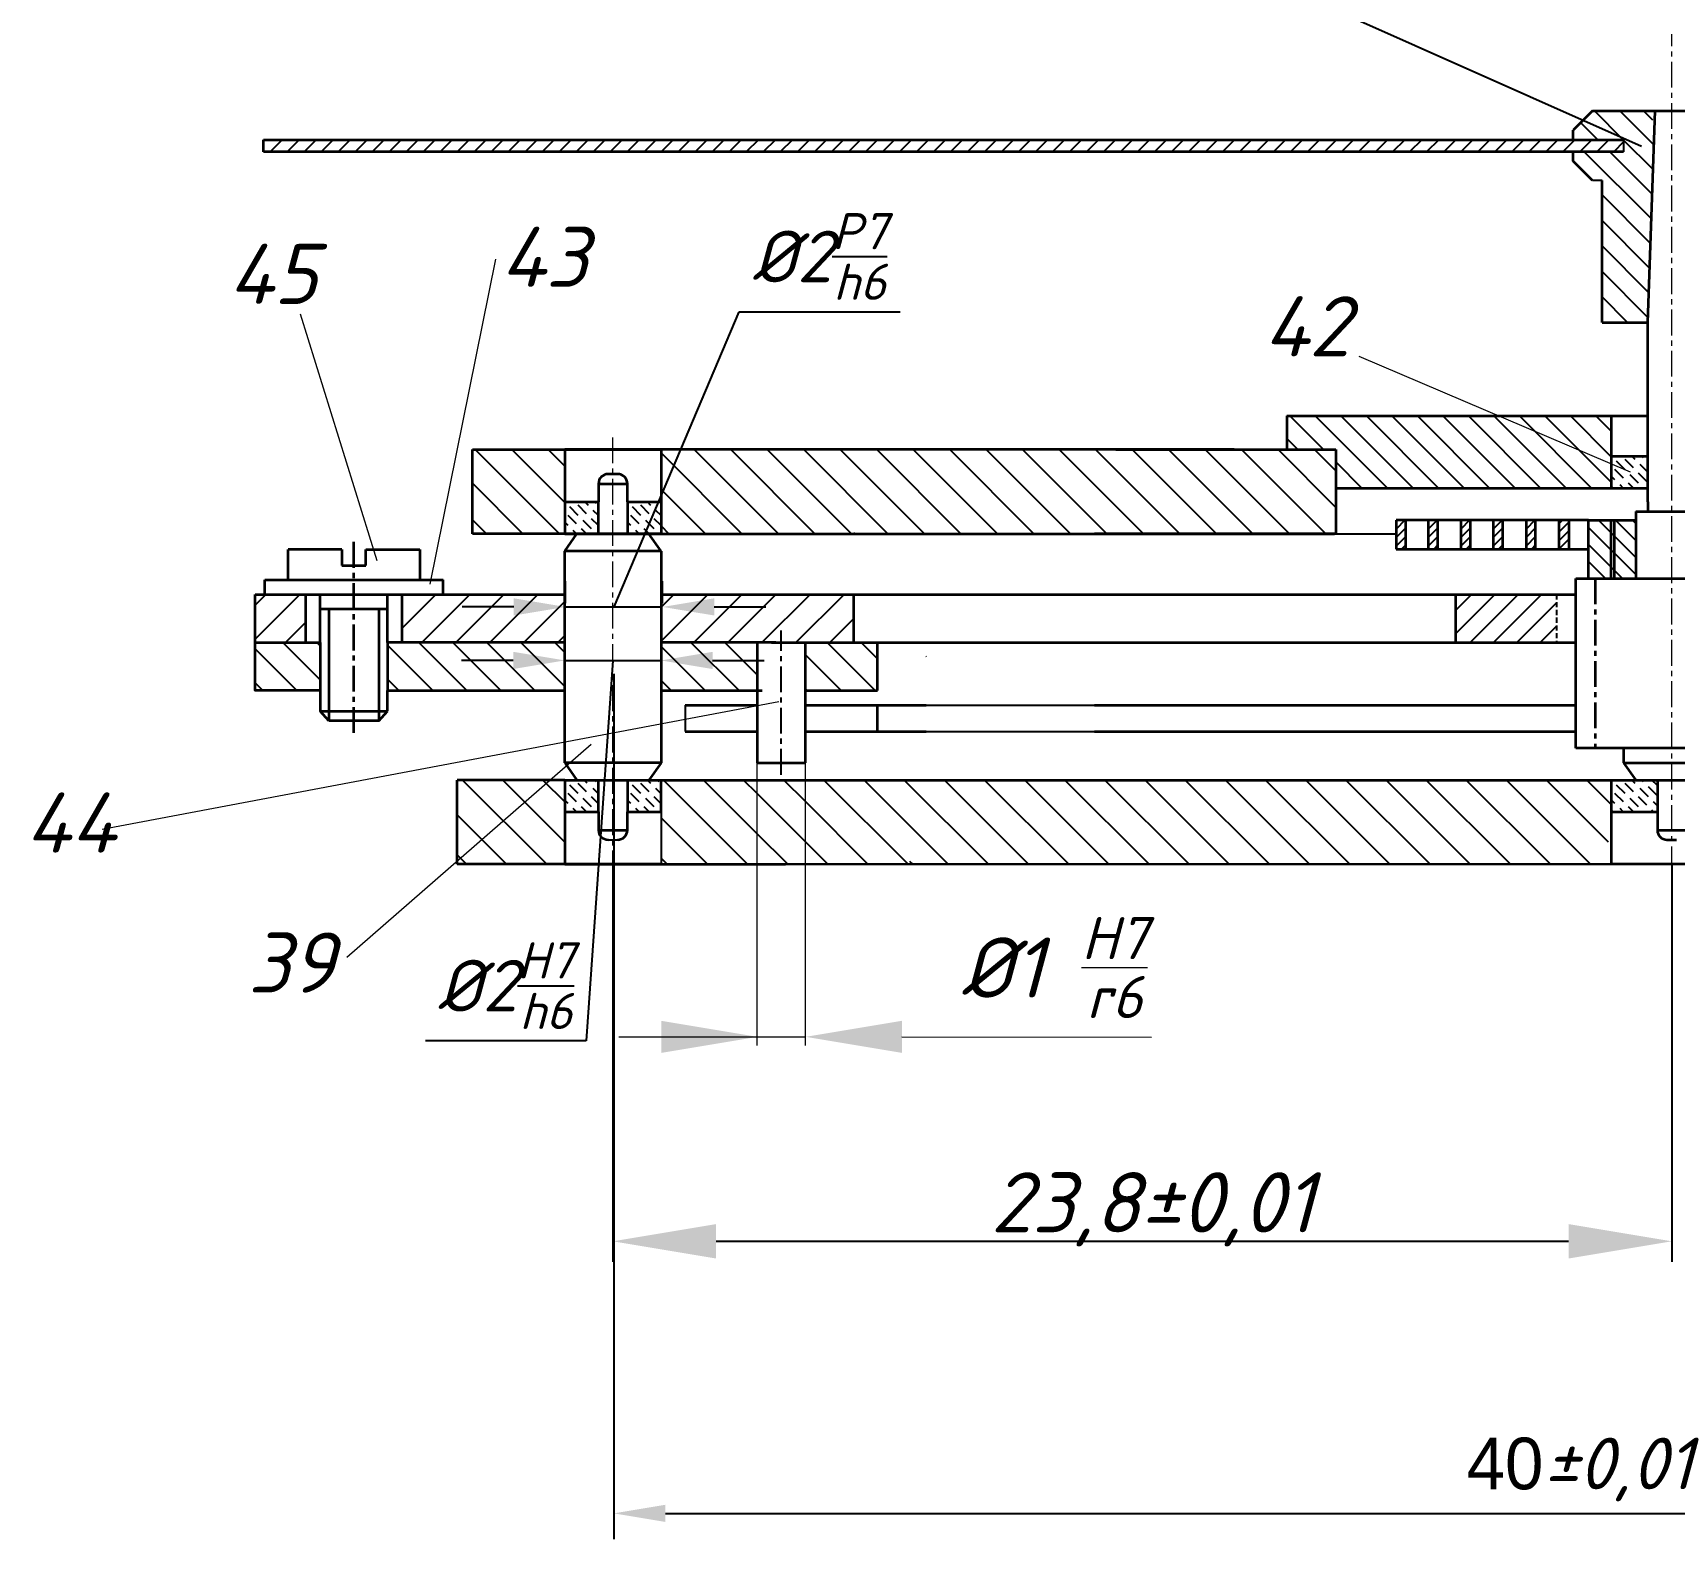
# Model space of a CAD drawing. Extents: x 1996 to 2593, y 74 to 494.
# Drawn here: x 2101.1 to 2180.6, y 182.6 to 255.5 of the extents above; entities that cross this region are included whole.
import ezdxf

# ---------------------------------------------------------------- set-up
doc = ezdxf.new("R2010")
doc.units = 0
doc.header["$MEASUREMENT"] = 0
for name, pattern in [('CENTER', [2, 1.25, -0.25, 0.25, -0.25]), ('HIDDEN', [0.375, 0.25, -0.125]), ('THIN', [0])]:
    doc.linetypes.add(name, pattern=pattern)
doc.layers.get('0').update_dxf_attribs({"linetype": 'CONTINUOUS'})
doc.layers.get('DEFPOINTS').update_dxf_attribs({"linetype": 'CONTINUOUS'})
doc.layers.add('ОСНОВНОЙ', color=7, linetype='CONTINUOUS')
doc.dimstyles.get("Standard").update_dxf_attribs({"dimtxt": 3, "dimasz": 3, "dimexe": 2.5, "dimexo": 2.5, "dimgap": 1.5, "dimtad": 0, "dimtih": 1, "dimtoh": 1, "dimdec": 4, "dimzin": 0, "dimdsep": 46, "dimtxsty": 'Standard', "dimcen": -3, "dimdle": 1.25, "dimadec": 0, "dimazin": 0, "dimtfac": 0.75, "dimtdec": 4, "dimtofl": 0, "dimtmove": 0, "dimatfit": 3, "dimfxl": 1, "dimtvp": 1.5, "dimtolj": 1, "dimtzin": 0, "dimarcsym": 0})
pattern_1 = [(135, (-9.327, 5.4922), (-0.9722718, -0.9722718), [])]

# ---------------------------------------------------------------- blocks, each defined once
blk = doc.blocks.new('*D1')
at = {"color": 0, "lineweight": -2, "transparency": 16777216}
for p, q in [((2129.213, 215.274), (2129.213, 196.016)), ((2180.499, 215.274), (2180.499, 196.016)), ((2134.213, 197.016), (2175.499, 197.016))]:
    blk.add_line(p, q, dxfattribs=at)
at = {"color": 0, "transparency": 16777216}
for points in [[(2134.213, 197.849), (2134.213, 196.183), (2129.213, 197.016)], [(2175.499, 197.849), (2175.499, 196.183), (2180.499, 197.016)]]:
    blk.add_solid(points, dxfattribs=at)
at = {"layer": 'DEFPOINTS', "color": 0, "transparency": 16777216}
for p in [(2129.213, 215.274), (2180.499, 215.274), (2180.499, 197.016)]:
    blk.add_point(p, dxfattribs=at)
blk = doc.blocks.new('*D8')
at = {"color": 0, "lineweight": -2, "transparency": 16777216}
for p, q in [((2129.268, 227.738), (2135.33, 242.032)), ((2135.33, 242.032), (2143.125, 242.032)), ((2126.914, 227.915), (2126.914, 228.988)), ((2131.623, 227.915), (2131.623, 228.988)), ((2124.414, 227.738), (2121.914, 227.738)), ((2126.914, 227.738), (2131.623, 227.738)), ((2126.914, 227.738), (2131.623, 227.738)), ((2134.123, 227.738), (2136.623, 227.738))]:
    blk.add_line(p, q, dxfattribs=at)
at = {"color": 0, "transparency": 16777216}
for points in [[(2124.414, 228.155), (2124.414, 227.322), (2126.914, 227.738)], [(2134.123, 228.155), (2134.123, 227.322), (2131.623, 227.738)]]:
    blk.add_solid(points, dxfattribs=at)
at = {"layer": 'DEFPOINTS', "color": 0, "transparency": 16777216}
for p in [(2131.623, 227.738), (2126.914, 227.29), (2131.623, 227.29)]:
    blk.add_point(p, dxfattribs=at)
at = {"color": 0, "transparency": 16777216, "insert": (2139.227, 244.71), "char_height": 2.5, "attachment_point": 5}
blk.add_mtext('\\A1;{\\fISOCPEUR|b0|i1|c204|p34;\\C0;%%C2\\H0.7x;\\SP7/h6;}', dxfattribs=at)
blk = doc.blocks.new('*D9')
at = {"color": 0, "lineweight": -2, "transparency": 16777216}
for p, q in [((2126.883, 229.818), (2126.883, 223.897)), ((2131.544, 229.818), (2131.544, 223.897)), ((2124.383, 225.147), (2121.883, 225.147)), ((2126.883, 225.147), (2131.544, 225.147)), ((2126.883, 225.147), (2131.544, 225.147)), ((2129.213, 225.147), (2127.924, 206.718)), ((2134.044, 225.147), (2136.544, 225.147)), ((2127.924, 206.718), (2120.129, 206.718))]:
    blk.add_line(p, q, dxfattribs=at)
at = {"color": 0, "transparency": 16777216}
for points in [[(2124.383, 225.564), (2124.383, 224.73), (2126.883, 225.147)], [(2134.044, 225.564), (2134.044, 224.73), (2131.544, 225.147)]]:
    blk.add_solid(points, dxfattribs=at)
at = {"layer": 'DEFPOINTS', "color": 0, "transparency": 16777216}
for p in [(2126.883, 230.443), (2131.544, 230.443), (2131.544, 225.147)]:
    blk.add_point(p, dxfattribs=at)
at = {"color": 0, "transparency": 16777216, "insert": (2124.026, 209.396), "char_height": 2.5, "attachment_point": 5}
blk.add_mtext('\\A1;{\\fISOCPEUR|b0|i1|c204|p34;\\C0;%%C2\\H0.7x;\\SH7/h6;}', dxfattribs=at)
blk = doc.blocks.new('*D11')
at = {"color": 0, "lineweight": -2, "transparency": 16777216}
for p, q in [((2129.255, 224.495), (2129.255, 182.591)), ((2222.822, 224.495), (2222.822, 182.591)), ((2131.755, 183.841), (2220.322, 183.841))]:
    blk.add_line(p, q, dxfattribs=at)
at = {"color": 0, "transparency": 16777216}
for points in [[(2131.755, 184.258), (2131.755, 183.425), (2129.255, 183.841)], [(2220.322, 184.258), (2220.322, 183.425), (2222.822, 183.841)]]:
    blk.add_solid(points, dxfattribs=at)
at = {"layer": 'DEFPOINTS', "color": 0, "transparency": 16777216}
for p in [(2129.255, 225.12), (2222.822, 225.12), (2222.822, 183.841)]:
    blk.add_point(p, dxfattribs=at)
at = {"color": 0, "transparency": 16777216, "insert": (2176.038, 185.966), "char_height": 2.5, "attachment_point": 5}
blk.add_mtext('\\A1;40{\\fISOCPEUR|b0|i1|c204|p34;\\C0;%%P0,01}', dxfattribs=at)

msp = doc.modelspace()

# ---------------------------------------------------------------- hatches: boundary and pattern name
h = msp.add_hatch()
h.set_pattern_fill('ANSI31', color=256, scale=10, angle=90, style=0)
h.set_pattern_definition([(135, (-9.327, 5.4922), (-0.8838835, -0.8838835), [])])
h.paths.add_polyline_path([(2126.88333, 235.36002), (2122.40596, 235.36002), (2122.40596, 231.28233), (2126.88333, 231.28233), (2126.88333, 232.8202)])
h.paths.add_polyline_path([(2164.23481, 235.36002), (2153.57646, 235.36002), (2131.54355, 235.36002), (2131.54355, 231.28233), (2164.16597, 231.28233), (2164.23481, 231.28233)])
h = msp.add_hatch()
h.set_pattern_fill('ANSI31', color=0, scale=9.320431, angle=180, style=0)
h.set_pattern_definition([(225, (2393.3894, -78.8678), (0.8238175, -0.8238175), [])])
h.paths.add_polyline_path([(2131.54355, 228.34639), (2131.54355, 226.01628), (2137.11156, 226.01628), (2138.76504, 226.01628), (2140.86465, 226.01628), (2140.86465, 228.34639)])
h.paths.add_polyline_path([(2118.99905, 228.34639), (2118.99905, 226.01628), (2126.88333, 226.01628), (2126.88333, 228.34639)])
h.paths.add_polyline_path([(2112.24173, 228.34639), (2111.879, 228.34639), (2111.879, 226.01628), (2114.33883, 226.01628), (2114.33883, 228.34639)])
h = msp.add_hatch()
h.set_pattern_fill('ANSI31', color=256, scale=6.4)
h.set_pattern_definition([(45, (-9.327, 5.4922), (-0.56568542, 0.56568542), [])])
h.paths.add_polyline_path([(2170.02192, 228.34639), (2170.02192, 226.01628), (2174.92127, 226.01628), (2174.92127, 228.34639)])
h = msp.add_hatch()
h.set_pattern_fill('ANSI31', color=0, scale=9.320431, angle=90, style=0)
h.set_pattern_definition([(135, (2393.3894, -78.8678), (-0.8238175, -0.8238175), [])])
h.paths.add_polyline_path([(2111.879, 225.31725), (2111.879, 223.68618), (2115.03786, 223.68618), (2115.03786, 225.31725)])
h.paths.add_polyline_path([(2111.879, 226.01628), (2111.879, 225.31725), (2115.03786, 225.31725), (2115.03786, 226.01628)])
h.paths.add_polyline_path([(2118.30001, 225.31725), (2118.30001, 223.68618), (2123.59694, 223.68618), (2126.88333, 223.68618), (2126.88333, 225.31725)])
h.paths.add_polyline_path([(2118.30001, 226.01628), (2118.30001, 225.31725), (2126.88333, 225.31725), (2126.88333, 226.01628)])
h.paths.add_polyline_path([(2131.54355, 225.31725), (2131.54355, 223.68618), (2136.20376, 223.68618), (2136.20376, 225.31725)])
h.paths.add_polyline_path([(2131.54355, 226.01628), (2131.54355, 225.31725), (2136.20376, 225.31725), (2136.20376, 226.01628)])
h.paths.add_polyline_path([(2138.53387, 225.31725), (2138.53387, 223.68618), (2142.02903, 223.68618), (2142.02903, 225.31725)])
h.paths.add_polyline_path([(2138.53387, 226.01628), (2138.53387, 225.31725), (2142.02903, 225.31725), (2142.02903, 226.01628)])
h = msp.add_hatch()
h.set_pattern_fill('ANSI31', color=256, scale=11, angle=90)
h.set_pattern_definition(pattern_1)
h.paths.add_polyline_path([(2121.67221, 219.35218), (2121.67221, 215.27449), (2126.88333, 215.27449), (2126.88333, 217.81431), (2126.88333, 219.35218)])
h.paths.add_polyline_path([(2131.54355, 219.35218), (2131.54355, 217.81431), (2131.54355, 215.27449), (2136.20376, 215.27449), (2136.20376, 219.35218)])
h.paths.add_polyline_path([(2176.81605, 215.27449), (2177.58633, 216.6074), (2177.58633, 219.31708), (2177.55123, 219.35218), (2138.53387, 219.35218), (2138.53387, 215.27449)])
h = msp.add_hatch()
h.set_pattern_fill('ANSI31', color=256, scale=11, angle=90)
h.set_pattern_definition(pattern_1)
h.paths.add_polyline_path([(2138.53387, 219.35218), (2136.20376, 219.35218), (2136.20376, 215.27449), (2137.57574, 215.27449), (2138.53387, 215.27449)])

# ---------------------------------------------------------------- linework, layer by layer
msp.add_line((2179.02509, 250.03997), (2149.06629, 263.37337))
at = {"lineweight": 35}
msp.add_line((2176.65428, 251.76397), (2184.34364, 251.76397), dxfattribs=at)
at = {"lineweight": 15}
for p, q in [((2120.35631, 228.83389), (2123.54141, 244.57677)), ((2117.79437, 229.97569), (2114.08995, 241.91259)), ((2178.49305, 234.26345), (2165.35221, 239.86178)), ((2137.25355, 223.14835), (2104.47491, 216.96297)), ((2128.15283, 221.07919), (2116.32695, 210.76642))]:
    msp.add_line(p, q, dxfattribs=at)
at = {"color": 0, "lineweight": 35}
for p, q in [((2122.40596, 231.28233), (2122.40596, 235.36002)), ((2122.40596, 235.36002), (2126.88333, 235.36002)), ((2126.88333, 235.36002), (2131.54355, 235.36002)), ((2126.88333, 235.36002), (2126.88333, 232.8202)), ((2159.30029, 235.36002), (2131.54355, 235.36002)), ((2131.54355, 235.36002), (2131.54355, 231.28233)), ((2153.57646, 235.36002), (2164.23481, 235.36002)), ((2164.23481, 235.36002), (2164.23481, 231.28233)), ((2126.88333, 232.8202), (2126.88333, 231.28233)), ((2126.88333, 231.28233), (2122.40596, 231.28233)), ((2131.54355, 231.28233), (2164.16597, 231.28233)), ((2164.23481, 231.28233), (2152.53767, 231.28233)), ((2111.879, 226.01628), (2111.879, 228.34639)), ((2140.86465, 228.34639), (2140.86465, 226.01628)), ((2170.02192, 228.34639), (2175.85331, 228.34639)), ((2170.02192, 228.34639), (2170.02192, 226.01628)), ((2174.92127, 228.34639), (2175.85331, 228.34639)), ((2136.90095, 226.01628), (2155.11708, 226.01628)), ((2142.02903, 223.68618), (2142.02903, 226.01628)), ((2115.45728, 222.21821), (2115.03786, 222.68423)), ((2117.88059, 222.21821), (2118.30001, 222.68423)), ((2126.88333, 219.35218), (2121.67221, 219.35218)), ((2121.67221, 215.27449), (2121.67221, 219.35218)), ((2126.88333, 215.27449), (2121.67221, 215.27449))]:
    msp.add_line(p, q, dxfattribs=at)
at = {"color": 0}
for p, q in [((2138.53387, 235.30265), (2138.47651, 235.36002)), ((2140.90656, 231.28233), (2140.86465, 231.32423)), ((2144.40018, 225.31725), (2144.38229, 225.33514)), ((2132.70861, 222.98714), (2132.70861, 221.70559)), ((2177.58633, 219.31708), (2177.55123, 219.35218)), ((2143.73332, 215.27449), (2143.5954, 215.4124))]:
    msp.add_line(p, q, dxfattribs=at)
at = {"color": 0, "lineweight": 15}
for p, q in [((2136.20376, 206.49419), (2136.20376, 220.19102)), ((2138.53387, 206.49419), (2138.53387, 220.19102)), ((2129.4973, 206.91153), (2138.53387, 206.91153)), ((2143.21062, 206.9172), (2155.29322, 206.90153))]:
    msp.add_line(p, q, dxfattribs=at)
at = {"color": 0, "lineweight": 35}
msp.add_lwpolyline([(2111.879, 226.01628), (2115.03786, 226.01628), (2115.03786, 223.68618), (2111.879, 223.68618)], close=True, dxfattribs=at)
at = {"color": 0, "lineweight": 15}
for points in [[(2131.56008, 207.6939), (2131.56008, 206.14049), (2136.22029, 206.9172)], [(2143.21062, 207.6939), (2143.21062, 206.14049), (2138.5504, 206.9172)]]:
    msp.add_solid(points, dxfattribs=at)
at = {"layer": 'ОСНОВНОЙ', "color": 0, "linetype": 'CENTER', "lineweight": 15}
for p, q in [((2180.49896, 208.88999), (2180.49896, 255.47085)), ((2129.21344, 214.69196), (2129.21344, 235.94254))]:
    msp.add_line(p, q, dxfattribs=at)
at = {"layer": 'ОСНОВНОЙ', "color": 0, "linetype": 'Continuous', "lineweight": 35}
for p, q in [((2176.65428, 251.76397), (2175.72224, 250.83193)), ((2179.33391, 241.5115), (2179.69193, 251.76397)), ((2175.72224, 250.36591), (2175.72224, 250.83193)), ((2112.29274, 250.36591), (2178.16885, 250.36591)), ((2112.29274, 249.78338), (2112.29274, 250.36591)), ((2178.16885, 249.78338), (2112.29274, 249.78338)), ((2175.72224, 249.31736), (2175.72224, 249.78338)), ((2176.65428, 248.38532), (2175.72224, 249.31736)), ((2177.1203, 241.5115), (2177.1203, 248.38532)), ((2177.1203, 241.5115), (2179.33391, 241.5115)), ((2179.33391, 232.8202), (2179.33391, 241.5115)), ((2161.8581, 236.99109), (2179.33391, 236.99109)), ((2161.8581, 236.99109), (2161.8581, 235.36002)), ((2177.58633, 233.49593), (2177.58633, 236.99109)), ((2177.58633, 235.0338), (2179.33391, 235.0338)), ((2129.44645, 234.17166), (2128.98043, 234.17166)), ((2128.51441, 233.70564), (2128.51441, 232.8202)), ((2129.91247, 232.8202), (2129.91247, 233.70564)), ((2164.23481, 233.49593), (2179.33391, 233.49593)), ((2126.88333, 232.8202), (2128.51441, 232.8202)), ((2128.51441, 231.28233), (2128.51441, 232.8202)), ((2129.91247, 232.8202), (2129.91247, 231.28233)), ((2129.91247, 232.8202), (2131.54355, 232.8202)), ((2178.75138, 232.35418), (2182.24654, 232.35418)), ((2178.75138, 232.35418), (2178.75138, 229.11533)), ((2178.75138, 232.35418), (2182.24654, 232.35418)), ((2178.75138, 232.35418), (2178.75138, 229.11533)), ((2179.33391, 232.8202), (2179.33391, 232.35418)), ((2179.33391, 232.8202), (2179.33391, 232.35418)), ((2176.46787, 231.93476), (2167.15304, 231.93476)), ((2176.46787, 231.93476), (2178.16885, 231.93476)), ((2176.46787, 229.11533), (2176.46787, 231.93476)), ((2176.46787, 231.93476), (2178.16885, 231.93476)), ((2176.46787, 229.11533), (2176.46787, 231.93476)), ((2177.53972, 231.93476), (2177.53972, 229.11533)), ((2177.53972, 231.93476), (2177.53972, 229.11533)), ((2177.70283, 231.93476), (2177.70283, 229.11533)), ((2177.70283, 231.93476), (2177.70283, 229.11533)), ((2178.16885, 231.93476), (2178.75138, 231.93476)), ((2178.16885, 231.93476), (2178.75138, 231.93476)), ((2131.54355, 231.28233), (2126.88333, 231.28233)), ((2126.88333, 231.28233), (2131.54355, 231.28233)), ((2126.88333, 231.28233), (2131.54355, 231.28233)), ((2126.88333, 230.44349), (2127.47069, 231.28233)), ((2131.54355, 230.44349), (2130.95619, 231.28233)), ((2113.48939, 229.04542), (2113.48939, 230.51339)), ((2116.08641, 230.51339), (2113.48939, 230.51339)), ((2116.08641, 230.51339), (2116.08641, 229.74446)), ((2117.25146, 229.74446), (2117.25146, 230.51339)), ((2117.25146, 230.51339), (2119.85444, 230.51339)), ((2119.85444, 230.51339), (2119.85444, 229.04542)), ((2131.54355, 230.44349), (2126.88333, 230.44349)), ((2126.88333, 220.19102), (2126.88333, 230.44349)), ((2131.54355, 230.44349), (2131.54355, 220.19102)), ((2167.15304, 230.53669), (2176.46787, 230.53669)), ((2112.35212, 229.04542), (2120.99171, 229.04542)), ((2112.35212, 228.34639), (2112.35212, 229.04542)), ((2116.08641, 229.74446), (2117.25146, 229.74446)), ((2175.85331, 220.89005), (2175.85331, 229.11533)), ((2175.85331, 229.11533), (2178.75138, 229.11533)), ((2178.75138, 229.11533), (2185.14461, 229.11533)), ((2111.879, 228.34639), (2126.88333, 228.34639)), ((2112.24173, 228.34639), (2115.03786, 228.34639)), ((2114.33883, 226.01628), (2114.33883, 228.34639)), ((2115.03786, 226.01628), (2115.03786, 228.34639)), ((2115.03786, 228.34639), (2118.30001, 228.34639)), ((2117.36797, 228.34639), (2121.09614, 228.34639)), ((2118.30001, 226.01628), (2118.30001, 228.34639)), ((2118.99905, 226.01628), (2118.99905, 228.34639)), ((2131.54355, 228.34639), (2156.77593, 228.34639)), ((2152.53767, 228.34639), (2154.58552, 228.34639)), ((2154.58552, 228.34639), (2157.84767, 228.34639)), ((2156.91563, 228.34639), (2175.08173, 228.34639)), ((2126.88333, 226.01628), (2118.30001, 226.01628)), ((2118.30001, 226.01628), (2118.30001, 223.68618)), ((2137.11156, 226.01628), (2131.54355, 226.01628)), ((2136.20376, 226.01628), (2136.20376, 220.19102)), ((2138.53387, 220.19102), (2138.53387, 226.01628)), ((2154.58552, 226.01628), (2162.7642, 226.01628)), ((2162.60373, 226.01628), (2175.85331, 226.01628)), ((2115.03786, 223.68618), (2115.03786, 222.68423)), ((2118.30001, 223.68618), (2123.59694, 223.68618)), ((2118.30001, 222.68423), (2118.30001, 223.68618)), ((2123.59694, 223.68618), (2126.88333, 223.68618)), ((2131.54355, 223.68618), (2136.43677, 223.68618)), ((2138.53387, 223.68618), (2142.02903, 223.68618)), ((2132.70861, 222.98714), (2136.20376, 222.98714)), ((2138.53387, 222.98714), (2144.38229, 222.98714)), ((2142.02902, 221.70559), (2142.02902, 222.98714)), ((2152.53767, 222.98714), (2156.91563, 222.98714)), ((2156.91563, 222.98714), (2175.85331, 222.98714)), ((2117.88059, 222.21821), (2115.45728, 222.21821)), ((2132.70861, 221.70559), (2136.20376, 221.70559)), ((2138.53387, 221.70559), (2144.38229, 221.70559)), ((2152.53767, 221.70559), (2175.85331, 221.70559)), ((2185.14461, 220.89005), (2175.85331, 220.89005)), ((2178.16885, 220.89005), (2178.16885, 220.19102)), ((2131.54355, 220.19102), (2126.88333, 220.19102)), ((2126.88333, 220.19102), (2127.47069, 219.35218)), ((2131.54355, 220.19102), (2130.95619, 219.35218)), ((2136.20376, 220.19102), (2138.53387, 220.19102)), ((2178.16885, 220.19102), (2178.75621, 219.35218)), ((2178.16885, 220.19102), (2182.82907, 220.19102)), ((2126.88333, 219.35218), (2177.7804, 219.35218)), ((2126.88333, 219.35218), (2131.54355, 219.35218)), ((2126.88333, 219.35218), (2126.88333, 217.81431)), ((2128.51441, 217.81431), (2128.51441, 219.35218)), ((2129.91247, 219.35218), (2129.91247, 217.81431)), ((2131.54355, 217.81431), (2131.54355, 219.35218)), ((2177.58633, 219.35218), (2183.4116, 219.35218)), ((2177.58633, 215.27449), (2177.58633, 219.35218)), ((2179.79993, 219.35218), (2179.79993, 216.92886)), ((2126.88333, 217.81431), (2126.88333, 215.27449)), ((2126.88333, 217.81431), (2128.51441, 217.81431)), ((2128.51441, 217.81431), (2128.51441, 216.92886)), ((2129.91247, 216.92886), (2129.91247, 217.81431)), ((2129.91247, 217.81431), (2131.54355, 217.81431)), ((2177.58633, 217.81431), (2179.79993, 217.81431)), ((2180.26595, 216.46284), (2180.73197, 216.46284)), ((2126.88333, 215.27449), (2137.57574, 215.27449)), ((2131.54355, 215.27449), (2126.88333, 215.27449)), ((2228.79219, 215.27449), (2177.60785, 215.27449))]:
    msp.add_line(p, q, dxfattribs=at)
at = {"layer": 'ОСНОВНОЙ', "color": 0, "linetype": 'Continuous'}
for p, q in [((2178.1517, 250.36591), (2176.75363, 251.76397)), ((2179.63448, 250.11885), (2177.98936, 251.76397)), ((2179.57683, 251.31288), (2179.12574, 251.76397)), ((2176.91597, 250.36591), (2176.08609, 251.19579)), ((2112.3666, 250.36591), (2112.29274, 250.29205)), ((2112.3666, 250.36591), (2112.29274, 250.29205)), ((2113.19042, 250.36591), (2112.60789, 249.78338)), ((2113.19042, 250.36591), (2112.60789, 249.78338)), ((2114.01424, 250.36591), (2113.43171, 249.78338)), ((2114.83806, 250.36591), (2114.25553, 249.78338)), ((2115.66187, 250.36591), (2115.07935, 249.78338)), ((2116.48569, 250.36591), (2115.90316, 249.78338)), ((2117.30951, 250.36591), (2116.72698, 249.78338)), ((2118.13333, 250.36591), (2117.5508, 249.78338)), ((2118.95714, 250.36591), (2118.37462, 249.78338)), ((2119.78096, 250.36591), (2119.19843, 249.78338)), ((2120.60478, 250.36591), (2120.02225, 249.78338)), ((2121.4286, 250.36591), (2120.84607, 249.78338)), ((2122.25241, 250.36591), (2121.66989, 249.78338)), ((2123.07623, 250.36591), (2122.4937, 249.78338)), ((2123.90005, 250.36591), (2123.31752, 249.78338)), ((2124.72387, 250.36591), (2124.14134, 249.78338)), ((2125.54768, 250.36591), (2124.96516, 249.78338)), ((2126.3715, 250.36591), (2125.78897, 249.78338)), ((2127.19532, 250.36591), (2126.61279, 249.78338)), ((2128.01914, 250.36591), (2127.43661, 249.78338)), ((2128.84295, 250.36591), (2128.26043, 249.78338)), ((2129.66677, 250.36591), (2129.08424, 249.78338)), ((2130.49059, 250.36591), (2129.90806, 249.78338)), ((2131.31441, 250.36591), (2130.73188, 249.78338)), ((2132.13822, 250.36591), (2131.5557, 249.78338)), ((2132.96204, 250.36591), (2132.37951, 249.78338)), ((2133.78586, 250.36591), (2133.20333, 249.78338)), ((2134.60968, 250.36591), (2134.02715, 249.78338)), ((2135.43349, 250.36591), (2134.85097, 249.78338)), ((2136.25731, 250.36591), (2135.67478, 249.78338)), ((2137.08113, 250.36591), (2136.4986, 249.78338)), ((2137.90495, 250.36591), (2137.32242, 249.78338)), ((2138.72876, 250.36591), (2138.14624, 249.78338)), ((2139.55258, 250.36591), (2138.97005, 249.78338)), ((2140.3764, 250.36591), (2139.79387, 249.78338)), ((2141.20022, 250.36591), (2140.61769, 249.78338)), ((2142.02403, 250.36591), (2141.44151, 249.78338)), ((2142.84785, 250.36591), (2142.26532, 249.78338)), ((2143.67167, 250.36591), (2143.08914, 249.78338)), ((2144.49549, 250.36591), (2143.91296, 249.78338)), ((2145.3193, 250.36591), (2144.73678, 249.78338)), ((2146.14312, 250.36591), (2145.56059, 249.78338)), ((2146.96694, 250.36591), (2146.38441, 249.78338)), ((2147.79076, 250.36591), (2147.20823, 249.78338)), ((2148.61457, 250.36591), (2148.03205, 249.78338)), ((2149.43839, 250.36591), (2148.85586, 249.78338)), ((2150.26221, 250.36591), (2149.67968, 249.78338)), ((2151.08603, 250.36591), (2150.5035, 249.78338)), ((2151.90984, 250.36591), (2151.32732, 249.78338)), ((2152.73366, 250.36591), (2152.15113, 249.78338)), ((2153.55748, 250.36591), (2152.97495, 249.78338)), ((2154.38129, 250.36591), (2153.79877, 249.78338)), ((2155.20511, 250.36591), (2154.62259, 249.78338)), ((2156.02893, 250.36591), (2155.4464, 249.78338)), ((2156.85275, 250.36591), (2156.27022, 249.78338)), ((2157.67656, 250.36591), (2157.09404, 249.78338)), ((2158.50038, 250.36591), (2157.91786, 249.78338)), ((2159.3242, 250.36591), (2158.74167, 249.78338)), ((2160.14802, 250.36591), (2159.56549, 249.78338)), ((2160.97183, 250.36591), (2160.38931, 249.78338)), ((2161.79565, 250.36591), (2161.21313, 249.78338)), ((2162.61947, 250.36591), (2162.03694, 249.78338)), ((2163.44329, 250.36591), (2162.86076, 249.78338)), ((2164.2671, 250.36591), (2163.68458, 249.78338)), ((2165.09092, 250.36591), (2164.5084, 249.78338)), ((2165.91474, 250.36591), (2165.33221, 249.78338)), ((2166.73856, 250.36591), (2166.15603, 249.78338)), ((2167.56237, 250.36591), (2166.97985, 249.78338)), ((2168.38619, 250.36591), (2167.80366, 249.78338)), ((2169.21001, 250.36591), (2168.62748, 249.78338)), ((2170.03383, 250.36591), (2169.4513, 249.78338)), ((2170.85764, 250.36591), (2170.27512, 249.78338)), ((2171.68146, 250.36591), (2171.09893, 249.78338)), ((2172.50528, 250.36591), (2171.92275, 249.78338)), ((2173.3291, 250.36591), (2172.74657, 249.78338)), ((2174.15291, 250.36591), (2173.57039, 249.78338)), ((2174.97673, 250.36591), (2174.3942, 249.78338)), ((2175.80055, 250.36591), (2175.21802, 249.78338)), ((2176.62437, 250.36591), (2176.04184, 249.78338)), ((2179.50939, 246.53676), (2176.26277, 249.78338)), ((2177.44818, 250.36591), (2176.86566, 249.78338)), ((2179.55109, 247.73079), (2177.4985, 249.78338)), ((2178.16885, 250.26276), (2177.68947, 249.78338)), ((2178.16885, 250.36591), (2178.16885, 249.78338)), ((2179.59279, 248.92482), (2178.16885, 250.34875)), ((2177.1203, 248.38532), (2176.65428, 248.38532)), ((2179.4677, 245.34273), (2177.1203, 247.69012)), ((2179.426, 244.1487), (2177.1203, 246.4544)), ((2179.3843, 242.95467), (2177.1203, 245.21867)), ((2179.34261, 241.76064), (2177.1203, 243.98294)), ((2178.35602, 241.5115), (2177.1203, 242.74722)), ((2163.63051, 235.36002), (2161.99944, 236.99109)), ((2166.73032, 233.49593), (2163.23516, 236.99109)), ((2167.96605, 233.49593), (2164.47089, 236.99109)), ((2169.20178, 233.49593), (2165.70661, 236.99109)), ((2170.4375, 233.49593), (2166.94234, 236.99109)), ((2171.67323, 233.49593), (2168.17807, 236.99109)), ((2172.90895, 233.49593), (2169.41379, 236.99109)), ((2174.14468, 233.49593), (2170.64952, 236.99109)), ((2175.38041, 233.49593), (2171.88525, 236.99109)), ((2176.61613, 233.49593), (2173.12097, 236.99109)), ((2177.58633, 233.76146), (2174.3567, 236.99109)), ((2177.58633, 234.99719), (2175.59242, 236.99109)), ((2177.58633, 236.23292), (2176.82815, 236.99109)), ((2162.39478, 235.36002), (2161.8581, 235.8967)), ((2165.4946, 233.49593), (2164.25887, 234.73166)), ((2178.23508, 234.38505), (2177.82935, 234.79078)), ((2178.64081, 234.46611), (2178.23508, 234.87184)), ((2178.72113, 234.8711), (2178.55843, 235.0338)), ((2179.33391, 234.25833), (2178.96416, 234.62807)), ((2179.12686, 234.95217), (2179.04523, 235.0338)), ((2177.74903, 233.89899), (2177.58633, 234.0617)), ((2178.15476, 233.98006), (2177.74903, 234.38579)), ((2178.63889, 233.49593), (2178.39779, 233.73703)), ((2178.88384, 233.73629), (2178.47811, 234.14202)), ((2179.28957, 233.81736), (2178.88384, 234.22309)), ((2177.66679, 233.49593), (2177.58633, 233.57639)), ((2178.15209, 233.49593), (2177.99206, 233.65597)), ((2127.45177, 231.76646), (2127.04604, 232.17219)), ((2127.53209, 232.17144), (2127.12636, 232.57717)), ((2127.93782, 232.25251), (2127.53209, 232.65824)), ((2128.03678, 232.64473), (2127.87408, 232.80743)), ((2128.51441, 232.16123), (2128.26117, 232.41447)), ((2128.42387, 232.73856), (2128.34223, 232.8202)), ((2130.48091, 231.76646), (2130.07518, 232.17219)), ((2130.56123, 232.17144), (2130.1555, 232.57717)), ((2130.96696, 232.25251), (2130.56123, 232.65824)), ((2131.04728, 232.6575), (2130.88458, 232.8202)), ((2131.54355, 232.16123), (2131.29031, 232.41447)), ((2131.45301, 232.73856), (2131.37137, 232.8202)), ((2127.04604, 231.68539), (2126.88333, 231.84809)), ((2126.96379, 231.28233), (2126.88333, 231.36279)), ((2127.4491, 231.28233), (2127.28906, 231.44236)), ((2127.9359, 231.28233), (2127.69479, 231.52343)), ((2128.18084, 231.52269), (2127.77511, 231.92842)), ((2128.51441, 231.67592), (2128.18084, 232.00948)), ((2130.07518, 231.68539), (2129.91247, 231.84809)), ((2129.99293, 231.28233), (2129.91247, 231.36279)), ((2130.47824, 231.28233), (2130.3182, 231.44236)), ((2130.96504, 231.28233), (2130.72393, 231.52343)), ((2131.20998, 231.52269), (2130.80425, 231.92842)), ((2131.54355, 231.67592), (2131.20998, 232.00948)), ((2167.57706, 231.93476), (2167.15304, 231.51073)), ((2167.61906, 231.56485), (2167.15304, 231.09882)), ((2169.13155, 231.93476), (2168.70752, 231.51073)), ((2169.17354, 231.56485), (2168.70752, 231.09882)), ((2170.70545, 231.93476), (2170.28142, 231.51073)), ((2170.74744, 231.56485), (2170.28142, 231.09882)), ((2172.27699, 231.93476), (2171.85296, 231.51073)), ((2172.31898, 231.56485), (2171.85296, 231.09882)), ((2172.58871, 231.93476), (2172.57659, 231.92264)), ((2173.8644, 231.93476), (2173.44038, 231.51073)), ((2173.9064, 231.56485), (2173.44038, 231.09882)), ((2175.20411, 231.93476), (2175.05065, 231.7813)), ((2175.51667, 231.83541), (2175.05065, 231.36939)), ((2175.51667, 231.4235), (2175.05065, 230.95748)), ((2178.75138, 229.30327), (2176.46787, 231.58677)), ((2178.75138, 229.30327), (2176.46787, 231.58677)), ((2178.75138, 230.12708), (2176.94371, 231.93476)), ((2178.75138, 230.12708), (2176.94371, 231.93476)), ((2178.75138, 230.9509), (2177.76752, 231.93476)), ((2178.75138, 230.9509), (2177.76752, 231.93476)), ((2178.75138, 231.77472), (2178.59134, 231.93476)), ((2178.75138, 231.77472), (2178.59134, 231.93476)), ((2164.23481, 231.28233), (2165.58627, 231.28233)), ((2164.23481, 231.28233), (2167.15304, 231.28233)), ((2167.61906, 231.15294), (2167.15304, 230.68691)), ((2167.61906, 230.74103), (2167.41472, 230.53669)), ((2169.17354, 231.15294), (2168.70752, 230.68691)), ((2169.17354, 230.74103), (2168.96921, 230.53669)), ((2170.74744, 231.15294), (2170.28142, 230.68691)), ((2170.74744, 230.74103), (2170.54311, 230.53669)), ((2172.31898, 231.15294), (2171.85296, 230.68691)), ((2172.31898, 230.74103), (2172.11465, 230.53669)), ((2173.9064, 231.15294), (2173.44038, 230.68691)), ((2173.9064, 230.74103), (2173.70206, 230.53669)), ((2175.51667, 231.01159), (2175.05065, 230.54557)), ((2175.51667, 230.59968), (2175.45368, 230.53669)), ((2178.1155, 229.11533), (2176.46787, 230.76295)), ((2178.1155, 229.11533), (2176.46787, 230.76295)), ((2169.54745, 230.54114), (2169.54301, 230.53669)), ((2177.29168, 229.11533), (2176.46787, 229.93914)), ((2177.29168, 229.11533), (2176.46787, 229.93914)), ((2138.76695, 223.68618), (2138.76504, 223.68809)), ((2142.23595, 222.98714), (2157.27203, 222.98714)), ((2143.92603, 221.70559), (2156.38715, 221.70559)), ((2152.53767, 221.70559), (2152.99393, 221.70559)), ((2126.88333, 219.35218), (2131.54355, 219.35218)), ((2127.45177, 218.29844), (2127.04604, 218.70417)), ((2127.53209, 218.70342), (2127.12636, 219.10915)), ((2127.93782, 218.78449), (2127.53209, 219.19022)), ((2127.96863, 219.20206), (2127.80592, 219.36477)), ((2128.51441, 218.69321), (2128.26117, 218.94645)), ((2128.42387, 219.27054), (2128.34223, 219.35218)), ((2130.48091, 218.29844), (2130.07518, 218.70417)), ((2130.56123, 218.70342), (2130.1555, 219.10915)), ((2130.96696, 218.78449), (2130.56123, 219.19022)), ((2131.04728, 219.18947), (2130.88458, 219.35218)), ((2131.54355, 218.69321), (2131.29031, 218.94645)), ((2131.45301, 219.27054), (2131.37137, 219.35218)), ((2178.15476, 218.29844), (2177.74903, 218.70417)), ((2178.23508, 218.70342), (2177.82935, 219.10915)), ((2178.64081, 218.78449), (2178.23508, 219.19022)), ((2178.72113, 219.18947), (2178.55843, 219.35218)), ((2179.36989, 218.54072), (2178.96416, 218.94645)), ((2179.12686, 219.27054), (2179.04523, 219.35218)), ((2179.77562, 218.62178), (2179.36989, 219.02751)), ((2179.79993, 219.08278), (2179.53054, 219.35218)), ((2127.04604, 218.21737), (2126.88333, 218.38007)), ((2126.96379, 217.81431), (2126.88333, 217.89477)), ((2127.4491, 217.81431), (2127.28906, 217.97434)), ((2127.9359, 217.81431), (2127.69479, 218.05541)), ((2128.18084, 218.05466), (2127.77511, 218.46039)), ((2128.51441, 218.2079), (2128.18084, 218.54146)), ((2130.07518, 218.21737), (2129.91247, 218.38007)), ((2129.99293, 217.81431), (2129.91247, 217.89477)), ((2130.47824, 217.81431), (2130.3182, 217.97434)), ((2130.96504, 217.81431), (2130.72393, 218.05541)), ((2131.20998, 218.05466), (2130.80425, 218.46039)), ((2131.54355, 218.2079), (2131.20998, 218.54146)), ((2177.74903, 218.21737), (2177.58633, 218.38007)), ((2177.66679, 217.81431), (2177.58633, 217.89477)), ((2178.15209, 217.81431), (2177.99206, 217.97434)), ((2178.63889, 217.81431), (2178.39779, 218.05541)), ((2178.88384, 218.05466), (2178.47811, 218.46039)), ((2179.28957, 218.13573), (2178.88384, 218.54146)), ((2179.61099, 217.81431), (2179.53259, 217.89271)), ((2179.79993, 218.11068), (2179.61292, 218.29769)), ((2131.54355, 217.81431), (2131.54355, 215.27449)), ((2128.98043, 216.46284), (2129.44645, 216.46284))]:
    msp.add_line(p, q, dxfattribs=at)
at = {"layer": 'ОСНОВНОЙ', "color": 0, "linetype": 'THIN', "lineweight": 35}
for p, q in [((2128.51441, 233.70564), (2129.91247, 233.70564)), ((2167.15304, 231.93476), (2167.15304, 230.53669)), ((2167.61906, 230.53669), (2167.61906, 231.93476)), ((2168.70752, 231.93476), (2168.70752, 230.53669)), ((2169.17354, 230.53669), (2169.17354, 231.93476)), ((2170.28142, 231.93476), (2170.28142, 230.53669)), ((2170.74744, 230.53669), (2170.74744, 231.93476)), ((2171.85296, 231.93476), (2171.85296, 230.53669)), ((2172.31898, 230.53669), (2172.31898, 231.93476)), ((2173.44038, 231.93476), (2173.44038, 230.53669)), ((2173.9064, 230.53669), (2173.9064, 231.93476)), ((2175.05065, 230.53669), (2175.05065, 231.93476)), ((2175.51667, 231.93476), (2175.51667, 230.53669)), ((2112.35212, 229.04542), (2120.99171, 229.04542)), ((2112.35212, 228.34639), (2112.35212, 229.04542)), ((2120.99171, 228.34639), (2120.99171, 229.04542)), ((2115.03786, 227.64736), (2118.30001, 227.64736)), ((2115.45728, 227.64736), (2115.45728, 222.21821)), ((2117.88059, 227.64736), (2117.88059, 222.21821)), ((2115.03786, 222.68423), (2118.30001, 222.68423)), ((2128.51441, 216.92886), (2129.91247, 216.92886)), ((2179.79993, 216.92886), (2181.19799, 216.92886))]:
    msp.add_line(p, q, dxfattribs=at)
at = {"layer": 'ОСНОВНОЙ', "color": 0, "linetype": 'CENTER', "lineweight": 35}
for p, q in [((2116.66894, 221.63568), (2116.66894, 231.09592)), ((2176.78535, 229.11533), (2176.78535, 220.89005))]:
    msp.add_line(p, q, dxfattribs=at)
at = {"layer": 'ОСНОВНОЙ', "color": 0, "linetype": 'HIDDEN'}
msp.add_line((2174.92127, 228.34639), (2174.92127, 226.01628), dxfattribs=at)
at = {"layer": 'ОСНОВНОЙ', "color": 0, "linetype": 'CENTER'}
msp.add_line((2137.36882, 219.60849), (2137.36882, 226.59881), dxfattribs=at)
at = {"layer": 'ОСНОВНОЙ', "color": 0, "linetype": 'Continuous', "lineweight": 30}
msp.add_line((2178.50913, 215.27449), (2137.57574, 215.27449), dxfattribs=at)
at = {"layer": 'ОСНОВНОЙ', "color": 0, "linetype": 'Continuous', "lineweight": 35}
msp.add_lwpolyline([(2126.88333, 235.36002), (2131.54355, 235.36002)], close=True, dxfattribs=at)
for centre, start, end in [((2128.98043, 233.70564), 90, 180), ((2129.44645, 233.70564), 0, 90), ((2128.98043, 216.92886), 180, 270), ((2129.44645, 216.92886), 270, 0), ((2180.26595, 216.92886), 180, 270)]:
    msp.add_arc(centre, 0.46602, start, end, dxfattribs=at)

# ---------------------------------------------------------------- texts
at = {"color": 0, "char_height": 2.9126346, "width": 30.0431919, "attachment_point": 5}
for s, insert in [('\\A1;{\\fISOCPEUR|b0|i1|c0|p34;43}', (2125.87756, 244.69038)), ('\\A1;{\\fISOCPEUR|b0|i1|c0|p34;45}', (2112.73882, 243.86633)), ('\\A1;{\\fISOCPEUR|b0|i1|c0|p34;44}', (2102.94001, 217.2909))]:
    msp.add_mtext(s, dxfattribs=dict(at, insert=insert))
at = {"color": 0, "lineweight": 15, "attachment_point": 5}
for s, insert, char_height, width in [('\\A1;{\\fISOCPEUR|b0|i1|c0|p34;42}', (2162.81875, 241.32488), 2.9126346, 30.0431919), ('\\A1;{\\fISOCPEUR|b0|i1|c204|p34;%%C\\fISOCPEUR|b0|i1|c0|p34;1\\fISOCPEUR|b0|i1|c204|p34; \\H0.7x;\\SH7/r6;}', (2150.59077, 210.27443), 2.91263458, 21.6322543), ('\\A1;{\\fISOCPEUR|b0|i1|c0|p34;39}', (2113.62694, 210.51551), 2.9126346, 30.0431919), ('\\A1;{\\fISOCPEUR|b0|i1|c0|p34;2\\fISOCPEUR|b0|i1|c204|p34;3,8%%P0,01}', (2155.34278, 198.5639), 2.9126346, 21.6322543)]:
    msp.add_mtext(s, dxfattribs=dict(at, insert=insert, char_height=char_height, width=width))

# ---------------------------------------------------------------- dimensions: what is measured, and where the dimension line sits
dim = msp.add_linear_dim(base=(2131.62291, 227.7383), p1=(2126.91371, 227.28997), p2=(2131.62291, 227.28997), text='{\\fISOCPEUR|b0|i1|c204|p34;\\C0;%%C2\\H0.7x;\\SP7/h6;}', dimstyle='Standard', override={"dimtxt": 2.5, "dimasz": 2.5, "dimexe": 1.25, "dimexo": 0.625, "dimgap": 0.625, "dimtad": 1, "dimtih": 0, "dimtoh": 0, "dimzin": 8, "dimlunit": 6, "dimcen": 2.5, "dimtofl": 1, "dimtmove": 1, "dimtvp": 0})
dim.commit()
dim.dimension.update_dxf_attribs({"geometry": '*D8', "text_midpoint": (2135.95469, 242.03238), "dimtype": 160})
dim = msp.add_linear_dim(base=(2131.54355, 225.14683), p1=(2126.88333, 230.44349), p2=(2131.54355, 230.44349), angle=180, text='{\\fISOCPEUR|b0|i1|c204|p34;\\C0;%%C2\\H0.7x;\\SH7/h6;}', dimstyle='Standard', override={"dimtxt": 2.5, "dimasz": 2.5, "dimexe": 1.25, "dimexo": 0.625, "dimgap": 0.625, "dimtad": 1, "dimtih": 0, "dimtoh": 0, "dimzin": 8, "dimlunit": 6, "dimcen": 2.5, "dimtofl": 1, "dimtmove": 1, "dimtvp": 0})
dim.commit()
dim.dimension.update_dxf_attribs({"geometry": '*D9', "text_midpoint": (2127.29917, 206.71787), "dimtype": 160})
dim = msp.add_linear_dim(base=(2222.822, 183.84143), p1=(2129.25459, 225.11962), p2=(2222.822, 225.11962), text='40{\\fISOCPEUR|b0|i1|c204|p34;\\C0;%%P0,01}', dimstyle='Standard', override={"dimtxt": 2.5, "dimasz": 2.5, "dimexe": 1.25, "dimexo": 0.625, "dimgap": 0.625, "dimtad": 1, "dimtih": 0, "dimtoh": 0, "dimzin": 8, "dimlunit": 6, "dimcen": 2.5, "dimtofl": 1, "dimtvp": 0})
dim.commit()
dim.dimension.update_dxf_attribs({"geometry": '*D11', "text_midpoint": (2176.0383, 185.96643)})
at = {"lineweight": 15}
dim = msp.add_linear_dim(base=(2180.49896, 197.01591), p1=(2129.21344, 215.27449), p2=(2180.49896, 215.27449), text=' ', dimstyle='Standard', override={"dimtxt": 5, "dimasz": 5, "dimexe": 1, "dimexo": 0, "dimgap": 0.09, "dimtad": 1, "dimtih": 0, "dimdec": 2, "dimrnd": 0.01, "dimtdec": 2, "dimtmove": 2}, dxfattribs=at)
dim.commit()
dim.dimension.update_dxf_attribs({"geometry": '*D1', "text_midpoint": (2154.8562, 197.01591)})

doc.saveas('drawing.dxf')
